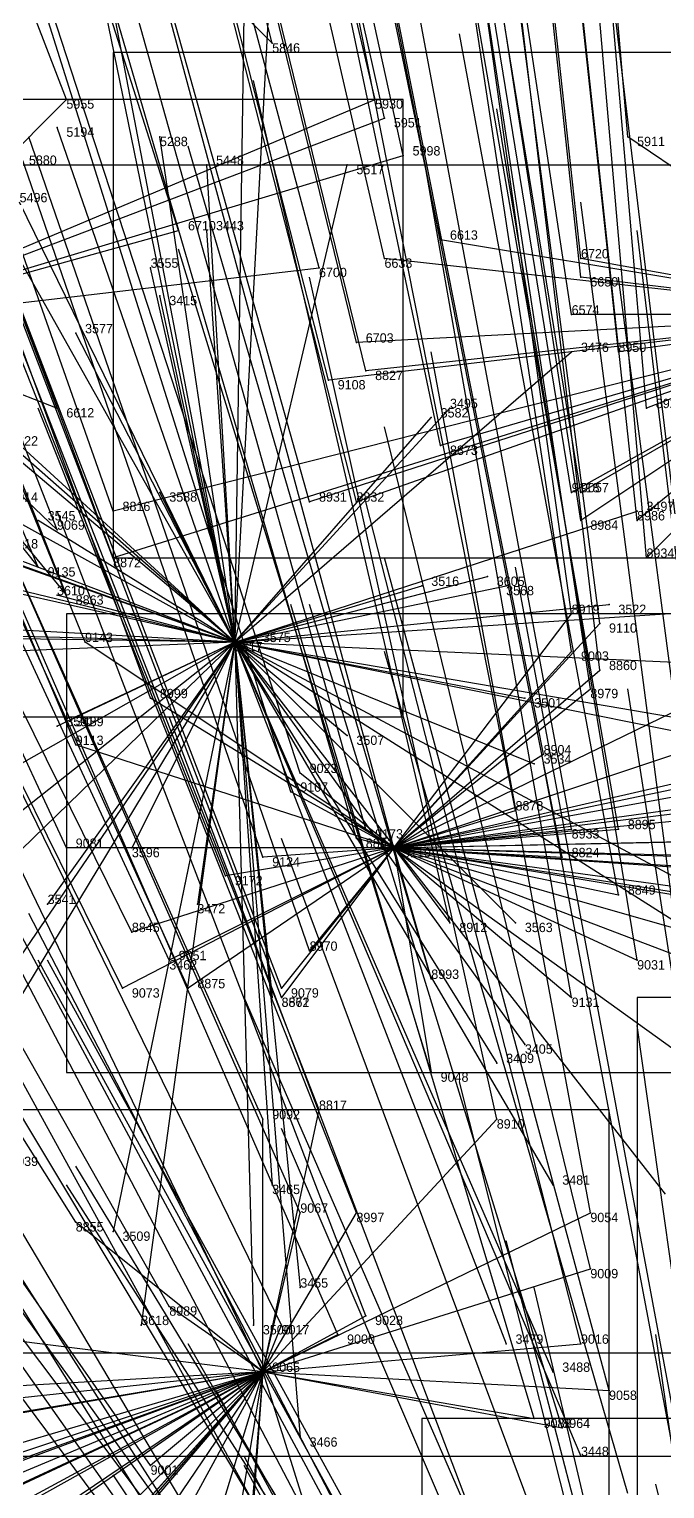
# Model space of a CAD drawing. Extents: x -0.5 to 0.59, y -0.5 to 0.59.
# Drawn here: x -0.094 to -0.026, y 0.1205 to 0.2765 of the extents above; entities that cross this region are included whole.
import ezdxf

# ---------------------------------------------------------------- set-up
doc = ezdxf.new("R2010")
doc.units = 0
for name, color, linetype in [('Clients', 3, 'CONTINUOUS'), ('Facilities', 3, 'CONTINUOUS'), ('Facilities_lines', 3, 'CONTINUOUS'), ('Min_max_boxes', 1, 'CONTINUOUS'), ('Normals', 1, 'CONTINUOUS'), ('Source_points', 5, 'CONTINUOUS'), ('Text', 3, 'CONTINUOUS')]:
    doc.layers.add(name, color=color, linetype=linetype)

msp = doc.modelspace()

# ---------------------------------------------------------------- linework, layer by layer
at = {"layer": 'Clients', "color": 5}
for p in [(-0.068, 0.275, -0.707), (-0.09, 0.269, -0.709), (-0.057, 0.269, -0.686), (-0.056, 0.267, -0.681), (-0.091, 0.266, -1.25), (-0.08, 0.265, -1.25), (-0.03, 0.265, -0.666), (-0.054, 0.263, -0.672), (-0.075, 0.262, -1.25), (-0.06, 0.262, -1.25), (-0.078, 0.255, -0.667), (-0.075, 0.255, -1.25), (-0.05, 0.254, -0.648), (-0.056, 0.252, -0.645), (-0.035, 0.252, -0.637), (-0.081, 0.251, -1.25), (-0.063, 0.251, -0.647), (-0.035, 0.25, -0.63), (-0.08, 0.248, -1.25), (-0.036, 0.246, -0.622), (-0.089, 0.244, -1.25), (-0.059, 0.243, -0.626), (-0.036, 0.242, -1.25), (-0.031, 0.242, -0.611), (-0.062, 0.239, -0.617), (-0.058, 0.24, -0.617), (-0.091, 0.236, -0.631), (-0.049, 0.236, -1.25), (-0.028, 0.236, -0.595), (-0.051, 0.235, -1.25), (-0.05, 0.232, -0.592), (-0.08, 0.227, -1.25), (-0.036, 0.227, -0.576), (-0.035, 0.227, -0.575), (-0.085, 0.225, -0.602), (-0.064, 0.226, -0.587), (-0.059, 0.226, -0.584), (-0.029, 0.225, -1.25), (-0.093, 0.224, -1.25), (-0.035, 0.224, -0.566), (-0.029, 0.224, -0.565), (-0.091, 0.223, -0.603), (-0.085, 0.22, -0.589), (-0.028, 0.22, -0.555), (-0.093, 0.219, -0.594), (-0.052, 0.217, -1.25), (-0.045, 0.218, -1.25), (-0.043, 0.217, -1.25), (-0.091, 0.216, -1.25), (-0.09, 0.216, -0.585), (-0.036, 0.214, -0.543), (-0.032, 0.215, -1.25), (-0.033, 0.213, -0.538), (-0.088, 0.211, -0.573), (-0.07, 0.211, -1.25), (-0.036, 0.21, -0.532), (-0.033, 0.208, -0.527), (-0.034, 0.206, -0.522), (-0.081, 0.205, -0.551), (-0.041, 0.205, -1.25), (-0.089, 0.203, -1.25), (-0.091, 0.202, -1.25), (-0.089, 0.2, -0.548), (-0.06, 0.201, -1.25), (-0.039, 0.199, -0.508), (-0.065, 0.197, -0.518), (-0.04, 0.198, -1.25), (-0.066, 0.195, -0.515), (-0.042, 0.193, -0.494), (-0.058, 0.191, -0.498), (-0.036, 0.191, -0.485), (-0.031, 0.191, -0.484), (-0.09, 0.189, -0.524), (-0.083, 0.189, -1.25), (-0.059, 0.19, -0.496), (-0.069, 0.188, -0.499), (-0.037, 0.188, -0.479), (-0.073, 0.186, -0.499), (-0.092, 0.183, -1.25), (-0.076, 0.183, -1.25), (-0.031, 0.184, -0.468), (-0.049, 0.181, -0.468), (-0.042, 0.181, -1.25), (-0.083, 0.18, -0.496), (-0.064, 0.178, -0.473), (-0.079, 0.177, -1.25), (-0.079, 0.177, -0.485), (-0.029, 0.177, -0.449), (-0.051, 0.175, -0.457), (-0.084, 0.174, -0.482), (-0.077, 0.174, -0.476), (-0.067, 0.174, -0.465), (-0.068, 0.173, -1.25), (-0.067, 0.173, -0.464), (-0.036, 0.173, -0.441), (-0.041, 0.168, -1.25), (-0.044, 0.166, -1.25), (-0.051, 0.165, -0.431), (-0.063, 0.161, -0.433), (-0.069, 0.16, -0.436), (-0.044, 0.16, -0.414), (-0.068, 0.153, -1.25), (-0.038, 0.153, -1.25), (-0.065, 0.15, -0.409), (-0.059, 0.15, -0.403), (-0.034, 0.15, -0.385), (-0.089, 0.149, -0.434), (-0.085, 0.148, -1.25), (-0.034, 0.144, -0.369), (-0.065, 0.142, -1.25), (-0.079, 0.14, -0.401), (-0.058, 0.139, -0.375), (-0.082, 0.138, -1.25), (-0.07, 0.138, -1.25), (-0.067, 0.138, -0.383), (-0.061, 0.137, -0.374), (-0.043, 0.136, -1.25), (-0.035, 0.136, -0.351), (-0.038, 0.133, -1.25), (-0.032, 0.131, -0.337), (-0.04, 0.128, -0.334), (-0.037, 0.127, -0.331), (-0.065, 0.126, -1.25), (-0.035, 0.124, -1.25), (-0.081, 0.123, -0.368)]:
    msp.add_point(p, dxfattribs=at)
at = {"layer": 'Facilities', "color": 3}
for p in [(-0.072, 0.211, -1.25), (-0.055, 0.189, -0.491), (-0.069, 0.133, -0.374)]:
    msp.add_point(p, dxfattribs=at)
at = {"layer": 'Facilities_lines', "color": 3}
for p, q in [((-0.072, 0.211, -1.25), (-0.089, 0.294, -1.25)), ((-0.082, 0.289, -0.751), (-0.068, 0.275, -0.707)), ((-0.072, 0.211, -1.25), (-0.086, 0.284, -1.25)), ((-0.072, 0.211, -1.25), (-0.068, 0.285, -1.25)), ((-0.072, 0.211, -1.25), (-0.071, 0.278, -1.25)), ((-0.114, 0.245, -0.675), (-0.057, 0.269, -0.686)), ((-0.114, 0.245, -0.675), (-0.09, 0.269, -0.709)), ((-0.114, 0.245, -0.675), (-0.056, 0.267, -0.681)), ((-0.072, 0.211, -1.25), (-0.091, 0.266, -1.25)), ((-0.072, 0.211, -1.25), (-0.08, 0.265, -1.25)), ((-0.002, 0.246, -0.614), (-0.03, 0.265, -0.666)), ((-0.114, 0.245, -0.675), (-0.054, 0.263, -0.672)), ((-0.072, 0.211, -1.25), (-0.075, 0.262, -1.25)), ((-0.072, 0.211, -1.25), (-0.06, 0.262, -1.25)), ((-0.072, 0.211, -1.25), (-0.099, 0.259, -1.25)), ((-0.072, 0.211, -1.25), (-0.095, 0.258, -1.25)), ((-0.072, 0.211, -1.25), (-0.122, 0.255, -1.25)), ((-0.114, 0.245, -0.675), (-0.078, 0.255, -0.667)), ((-0.072, 0.211, -1.25), (-0.075, 0.255, -1.25)), ((-0.072, 0.211, -1.25), (-0.123, 0.254, -1.25)), ((-0.002, 0.246, -0.614), (-0.05, 0.254, -0.648)), ((-0.002, 0.246, -0.614), (-0.056, 0.252, -0.645)), ((-0.002, 0.246, -0.614), (-0.035, 0.252, -0.637)), ((-0.114, 0.245, -0.675), (-0.063, 0.251, -0.647)), ((-0.072, 0.211, -1.25), (-0.081, 0.251, -1.25)), ((-0.002, 0.246, -0.614), (-0.035, 0.25, -0.63)), ((-0.072, 0.211, -1.25), (-0.08, 0.248, -1.25)), ((-0.114, 0.245, -0.675), (-0.091, 0.236, -0.631)), ((-0.114, 0.245, -0.675), (-0.09, 0.216, -0.585)), ((-0.114, 0.245, -0.675), (-0.091, 0.223, -0.603)), ((-0.114, 0.245, -0.675), (-0.093, 0.219, -0.594)), ((-0.002, 0.246, -0.614), (-0.085, 0.225, -0.602)), ((-0.002, 0.246, -0.614), (-0.085, 0.22, -0.589)), ((-0.002, 0.246, -0.614), (-0.064, 0.226, -0.587)), ((-0.002, 0.246, -0.614), (-0.062, 0.239, -0.617)), ((-0.002, 0.246, -0.614), (-0.059, 0.243, -0.626)), ((-0.002, 0.246, -0.614), (-0.059, 0.226, -0.584)), ((-0.002, 0.246, -0.614), (-0.058, 0.24, -0.617)), ((-0.002, 0.246, -0.614), (-0.05, 0.232, -0.592)), ((-0.002, 0.246, -0.614), (-0.036, 0.246, -0.622)), ((-0.002, 0.246, -0.614), (-0.036, 0.227, -0.576)), ((-0.002, 0.246, -0.614), (-0.035, 0.224, -0.566)), ((-0.002, 0.246, -0.614), (-0.035, 0.227, -0.575)), ((-0.002, 0.246, -0.614), (-0.031, 0.242, -0.611)), ((-0.002, 0.246, -0.614), (-0.029, 0.224, -0.565)), ((-0.002, 0.246, -0.614), (-0.028, 0.236, -0.595)), ((-0.002, 0.246, -0.614), (-0.028, 0.22, -0.555)), ((-0.072, 0.211, -1.25), (-0.089, 0.244, -1.25)), ((-0.072, 0.211, -1.25), (-0.036, 0.242, -1.25)), ((-0.072, 0.211, -1.25), (-0.049, 0.236, -1.25)), ((-0.072, 0.211, -1.25), (-0.051, 0.235, -1.25)), ((-0.072, 0.211, -1.25), (-0.136, 0.234, -1.25)), ((-0.072, 0.211, -1.25), (-0.13, 0.233, -1.25)), ((-0.072, 0.211, -1.25), (-0.096, 0.233, -1.25)), ((-0.072, 0.211, -1.25), (-0.11, 0.232, -1.25)), ((-0.072, 0.211, -1.25), (-0.08, 0.227, -1.25)), ((-0.072, 0.211, -1.25), (-0.029, 0.225, -1.25)), ((-0.072, 0.211, -1.25), (-0.13, 0.224, -1.25)), ((-0.072, 0.211, -1.25), (-0.126, 0.224, -1.25)), ((-0.072, 0.211, -1.25), (-0.093, 0.224, -1.25)), ((-0.072, 0.211, -1.25), (-0.103, 0.222, -1.25)), ((-0.072, 0.211, -1.25), (-0.045, 0.218, -1.25)), ((-0.072, 0.211, -1.25), (-0.052, 0.217, -1.25)), ((-0.072, 0.211, -1.25), (-0.043, 0.217, -1.25)), ((-0.072, 0.211, -1.25), (-0.091, 0.216, -1.25)), ((-0.072, 0.211, -1.25), (-0.143, 0.215, -1.25)), ((-0.072, 0.211, -1.25), (-0.032, 0.215, -1.25)), ((-0.072, 0.211, -1.25), (-0.026, 0.214, -1.25)), ((-0.055, 0.189, -0.491), (-0.036, 0.214, -0.543)), ((-0.055, 0.189, -0.491), (-0.033, 0.213, -0.538)), ((-0.072, 0.211, -1.25), (-0.144, 0.208, -1.25)), ((-0.072, 0.211, -1.25), (-0.136, 0.212, -1.25)), ((-0.072, 0.211, -1.25), (-0.125, 0.169, -1.25)), ((-0.072, 0.211, -1.25), (-0.123, 0.182, -1.25)), ((-0.072, 0.211, -1.25), (-0.115, 0.148, -1.25)), ((-0.072, 0.211, -1.25), (-0.11, 0.212, -1.25)), ((-0.072, 0.211, -1.25), (-0.108, 0.176, -1.25)), ((-0.072, 0.211, -1.25), (-0.098, 0.168, -1.25)), ((-0.072, 0.211, -1.25), (-0.092, 0.183, -1.25)), ((-0.072, 0.211, -1.25), (-0.091, 0.202, -1.25)), ((-0.072, 0.211, -1.25), (-0.089, 0.203, -1.25)), ((-0.055, 0.189, -0.491), (-0.088, 0.211, -0.573)), ((-0.072, 0.211, -1.25), (-0.085, 0.148, -1.25)), ((-0.072, 0.211, -1.25), (-0.083, 0.189, -1.25)), ((-0.072, 0.211, -1.25), (-0.082, 0.138, -1.25)), ((-0.072, 0.211, -1.25), (-0.079, 0.177, -1.25)), ((-0.072, 0.211, -1.25), (-0.076, 0.183, -1.25)), ((-0.072, 0.211, -1.25), (-0.041, 0.168, -1.25)), ((-0.072, 0.211, -1.25), (-0.044, 0.166, -1.25)), ((-0.072, 0.211, -1.25), (-0.006, 0.208, -1.25)), ((-0.072, 0.211, -1.25), (-0.035, 0.124, -1.25)), ((-0.072, 0.211, -1.25), (-0.065, 0.142, -1.25)), ((-0.072, 0.211, -1.25), (-0.068, 0.153, -1.25)), ((-0.072, 0.211, -1.25), (-0.065, 0.126, -1.25)), ((-0.072, 0.211, -1.25), (-0.043, 0.136, -1.25)), ((-0.072, 0.211, -1.25), (-0.038, 0.153, -1.25)), ((-0.072, 0.211, -1.25), (-0.038, 0.133, -1.25)), ((-0.072, 0.211, -1.25), (-0.002, 0.199, -1.25)), ((-0.072, 0.211, -1.25), (-0.07, 0.138, -1.25)), ((-0.072, 0.211, -1.25), (-0.041, 0.205, -1.25)), ((-0.072, 0.211, -1.25), (-0.06, 0.201, -1.25)), ((-0.072, 0.211, -1.25), (-0.026, 0.152, -1.25)), ((-0.072, 0.211, -1.25), (-0.04, 0.198, -1.25)), ((-0.072, 0.211, -1.25), (-0.014, 0.18, -1.25)), ((-0.072, 0.211, -1.25), (-0.02, 0.178, -1.25)), ((-0.072, 0.211, -1.25), (-0.042, 0.181, -1.25)), ((-0.072, 0.211, -1.25), (-0.07, 0.211, -1.25)), ((-0.072, 0.211, -1.25), (-0.068, 0.173, -1.25)), ((-0.072, 0.211, -1.25), (0.007, 0.195, -1.25)), ((-0.055, 0.189, -0.491), (-0.036, 0.21, -0.532)), ((-0.055, 0.189, -0.491), (-0.033, 0.208, -0.527)), ((-0.055, 0.189, -0.491), (-0.018, 0.207, -0.52)), ((-0.055, 0.189, -0.491), (-0.034, 0.206, -0.522)), ((-0.055, 0.189, -0.491), (-0.081, 0.205, -0.551)), ((-0.055, 0.189, -0.491), (-0.013, 0.203, -0.507)), ((-0.055, 0.189, -0.491), (-0.089, 0.2, -0.548)), ((-0.055, 0.189, -0.491), (0.002, 0.201, -0.503)), ((-0.055, 0.189, -0.491), (-0.022, 0.2, -0.502)), ((-0.055, 0.189, -0.491), (0.005, 0.2, -0.501)), ((-0.055, 0.189, -0.491), (-0.039, 0.199, -0.508)), ((-0.055, 0.189, -0.491), (-0.065, 0.197, -0.518)), ((-0.055, 0.189, -0.491), (-0.016, 0.198, -0.497)), ((-0.055, 0.189, -0.491), (0.003, 0.197, -0.492)), ((-0.055, 0.189, -0.491), (-0.066, 0.195, -0.515)), ((-0.055, 0.189, -0.491), (-0.006, 0.195, -0.488)), ((-0.055, 0.189, -0.491), (-0.003, 0.194, -0.484)), ((-0.055, 0.189, -0.491), (-0.042, 0.193, -0.494)), ((-0.055, 0.189, -0.491), (-0.058, 0.191, -0.498)), ((-0.055, 0.189, -0.491), (-0.031, 0.191, -0.484)), ((-0.055, 0.189, -0.491), (-0.036, 0.191, -0.485)), ((-0.055, 0.189, -0.491), (-0.09, 0.189, -0.524)), ((-0.055, 0.189, -0.491), (-0.084, 0.174, -0.482)), ((-0.055, 0.189, -0.491), (-0.083, 0.18, -0.496)), ((-0.055, 0.189, -0.491), (-0.079, 0.177, -0.485)), ((-0.055, 0.189, -0.491), (-0.077, 0.174, -0.476)), ((-0.055, 0.189, -0.491), (-0.073, 0.186, -0.499)), ((-0.055, 0.189, -0.491), (-0.069, 0.188, -0.499)), ((-0.055, 0.189, -0.491), (-0.067, 0.173, -0.464)), ((-0.055, 0.189, -0.491), (-0.067, 0.174, -0.465)), ((-0.055, 0.189, -0.491), (-0.064, 0.178, -0.473)), ((-0.055, 0.189, -0.491), (-0.059, 0.19, -0.496)), ((-0.055, 0.189, -0.491), (-0.007, 0.19, -0.476)), ((-0.055, 0.189, -0.491), (-0.01, 0.19, -0.475)), ((-0.055, 0.189, -0.491), (-0.037, 0.188, -0.479)), ((-0.055, 0.189, -0.491), (-0.031, 0.184, -0.468)), ((-0.055, 0.189, -0.491), (-0.004, 0.181, -0.453)), ((-0.055, 0.189, -0.491), (-0.013, 0.182, -0.455)), ((-0.055, 0.189, -0.491), (-0.049, 0.181, -0.468)), ((-0.055, 0.189, -0.491), (-0.015, 0.188, -0.471)), ((-0.055, 0.189, -0.491), (-0.023, 0.166, -0.42)), ((-0.055, 0.189, -0.491), (-0.051, 0.175, -0.457)), ((-0.055, 0.189, -0.491), (-0.013, 0.173, -0.434)), ((-0.055, 0.189, -0.491), (-0.029, 0.177, -0.449)), ((-0.055, 0.189, -0.491), (0.003, 0.181, -0.454)), ((-0.055, 0.189, -0.491), (-0.051, 0.165, -0.431)), ((-0.055, 0.189, -0.491), (-0.006, 0.175, -0.437)), ((-0.055, 0.189, -0.491), (-0.036, 0.173, -0.441)), ((-0.055, 0.189, -0.491), (-0.011, 0.186, -0.467)), ((-0.055, 0.189, -0.491), (0.023, 0.184, -0.464)), ((-0.055, 0.189, -0.491), (0.013, 0.187, -0.468)), ((-0.069, 0.133, -0.374), (-0.063, 0.161, -0.433)), ((-0.069, 0.133, -0.374), (-0.044, 0.16, -0.414)), ((-0.069, 0.133, -0.374), (-0.069, 0.16, -0.436)), ((-0.069, 0.133, -0.374), (-0.059, 0.15, -0.403)), ((-0.069, 0.133, -0.374), (-0.034, 0.15, -0.385)), ((-0.069, 0.133, -0.374), (-0.065, 0.15, -0.409)), ((-0.069, 0.133, -0.374), (-0.089, 0.149, -0.434)), ((-0.069, 0.133, -0.374), (-0.034, 0.144, -0.369)), ((-0.069, 0.133, -0.374), (-0.079, 0.14, -0.401)), ((-0.069, 0.133, -0.374), (-0.058, 0.139, -0.375)), ((-0.069, 0.133, -0.374), (-0.109, 0.138, -0.441)), ((-0.069, 0.133, -0.374), (-0.067, 0.138, -0.383)), ((-0.069, 0.133, -0.374), (-0.061, 0.137, -0.374)), ((-0.069, 0.133, -0.374), (-0.035, 0.136, -0.351)), ((-0.069, 0.133, -0.374), (-0.131, 0.104, -0.417)), ((-0.069, 0.133, -0.374), (-0.13, 0.099, -0.408)), ((-0.069, 0.133, -0.374), (-0.127, 0.112, -0.423)), ((-0.069, 0.133, -0.374), (-0.124, 0.11, -0.413)), ((-0.069, 0.133, -0.374), (-0.123, 0.108, -0.41)), ((-0.069, 0.133, -0.374), (-0.12, 0.118, -0.421)), ((-0.069, 0.133, -0.374), (-0.119, 0.106, -0.399)), ((-0.069, 0.133, -0.374), (-0.117, 0.125, -0.429)), ((-0.069, 0.133, -0.374), (-0.115, 0.116, -0.408)), ((-0.069, 0.133, -0.374), (-0.113, 0.084, -0.353)), ((-0.069, 0.133, -0.374), (-0.112, 0.104, -0.382)), ((-0.069, 0.133, -0.374), (-0.11, 0.126, -0.418)), ((-0.069, 0.133, -0.374), (-0.106, 0.129, -0.417)), ((-0.069, 0.133, -0.374), (-0.105, 0.121, -0.401)), ((-0.069, 0.133, -0.374), (-0.105, 0.093, -0.35)), ((-0.069, 0.133, -0.374), (-0.104, 0.131, -0.419)), ((-0.069, 0.133, -0.374), (-0.104, 0.092, -0.347)), ((-0.069, 0.133, -0.374), (-0.099, 0.103, -0.357)), ((-0.069, 0.133, -0.374), (-0.092, 0.117, -0.371)), ((-0.069, 0.133, -0.374), (-0.088, 0.105, -0.342)), ((-0.069, 0.133, -0.374), (-0.087, 0.1, -0.331)), ((-0.069, 0.133, -0.374), (-0.083, 0.117, -0.358)), ((-0.069, 0.133, -0.374), (-0.081, 0.123, -0.368)), ((-0.069, 0.133, -0.374), (-0.076, 0.11, -0.334)), ((-0.069, 0.133, -0.374), (-0.073, 0.109, -0.328)), ((-0.069, 0.133, -0.374), (-0.071, 0.108, -0.324)), ((-0.069, 0.133, -0.374), (-0.07, 0.119, -0.345)), ((-0.069, 0.133, -0.374), (-0.064, 0.117, -0.335)), ((-0.069, 0.133, -0.374), (-0.037, 0.127, -0.331)), ((-0.069, 0.133, -0.374), (-0.032, 0.131, -0.337)), ((-0.069, 0.133, -0.374), (-0.04, 0.128, -0.334))]:
    msp.add_line(p, q, dxfattribs=at)
at = {"layer": 'Min_max_boxes', "color": 1}
for p, q in [((0.06, 0.274, -0.686), (-0.085, 0.274, -0.686)), ((-0.085, 0.274, -0.686), (-0.085, 0.22, -0.686)), ((0.06, 0.274, -0.555), (-0.085, 0.274, -0.555)), ((-0.085, 0.274, -0.555), (-0.085, 0.22, -0.555)), ((-0.085, 0.274, -0.686), (-0.085, 0.274, -0.555)), ((-0.054, 0.269, -0.743), (-0.176, 0.269, -0.743)), ((-0.054, 0.269, -0.582), (-0.176, 0.269, -0.582)), ((-0.054, 0.203, -0.743), (-0.054, 0.269, -0.743)), ((-0.054, 0.203, -0.582), (-0.054, 0.269, -0.582)), ((-0.054, 0.269, -0.743), (-0.054, 0.269, -0.582)), ((-0.152, 0.262, -0.82), (-0.018, 0.262, -0.82)), ((-0.152, 0.262, -0.707), (-0.018, 0.262, -0.707)), ((-0.085, 0.22, -0.686), (0.06, 0.22, -0.686)), ((-0.085, 0.22, -0.555), (0.06, 0.22, -0.555)), ((-0.085, 0.22, -0.686), (-0.085, 0.22, -0.555)), ((0.023, 0.214, -0.573), (-0.09, 0.214, -0.573)), ((-0.09, 0.214, -0.573), (-0.09, 0.165, -0.573)), ((0.023, 0.214, -0.42), (-0.09, 0.214, -0.42)), ((-0.09, 0.214, -0.42), (-0.09, 0.165, -0.42)), ((-0.09, 0.214, -0.573), (-0.09, 0.214, -0.42)), ((-0.176, 0.203, -0.743), (-0.054, 0.203, -0.743)), ((-0.176, 0.203, -0.582), (-0.054, 0.203, -0.582)), ((-0.054, 0.203, -0.743), (-0.054, 0.203, -0.582)), ((0.159, 0.173, -1.25), (-0.029, 0.173, -1.25)), ((-0.029, 0.173, -1.25), (-0.029, -0.028, -1.25)), ((0.159, 0.173, -1.25), (-0.029, 0.173, -1.25)), ((-0.029, 0.173, -1.25), (-0.029, -0.028, -1.25)), ((-0.029, 0.173, -1.25), (-0.029, 0.173, -1.25)), ((-0.09, 0.165, -0.573), (0.023, 0.165, -0.573)), ((-0.09, 0.165, -0.42), (0.023, 0.165, -0.42)), ((-0.09, 0.165, -0.573), (-0.09, 0.165, -0.42)), ((-0.032, 0.161, -0.441), (-0.131, 0.161, -0.441)), ((-0.032, 0.161, -0.324), (-0.131, 0.161, -0.324)), ((-0.032, 0.084, -0.441), (-0.032, 0.161, -0.441)), ((-0.032, 0.084, -0.324), (-0.032, 0.161, -0.324)), ((-0.032, 0.161, -0.441), (-0.032, 0.161, -0.324)), ((-0.006, 0.135, -1.25), (-0.205, 0.135, -1.25)), ((-0.006, 0.135, -1.25), (-0.205, 0.135, -1.25)), ((0.087, 0.128, -0.342), (-0.052, 0.128, -0.342)), ((-0.052, 0.128, -0.342), (-0.052, 0.088, -0.342)), ((0.087, 0.128, -0.222), (-0.052, 0.128, -0.222)), ((-0.052, 0.128, -0.222), (-0.052, 0.088, -0.222)), ((-0.052, 0.128, -0.342), (-0.052, 0.128, -0.222)), ((-0.144, 0.124, -1.25), (0.007, 0.124, -1.25)), ((-0.144, 0.124, -1.25), (0.007, 0.124, -1.25))]:
    msp.add_line(p, q, dxfattribs=at)
at = {"layer": 'Normals', "color": 1}
for p, q in [((-0.068, 0.275, -0.707), (-0.091, 0.364, -0.669)), ((-0.057, 0.269, -0.686), (-0.078, 0.359, -0.649)), ((-0.03, 0.265, -0.666), (-0.038, 0.358, -0.63)), ((-0.056, 0.267, -0.681), (-0.076, 0.357, -0.644)), ((-0.09, 0.269, -0.709), (-0.123, 0.355, -0.671)), ((-0.054, 0.263, -0.672), (-0.074, 0.354, -0.635)), ((-0.05, 0.254, -0.648), (-0.069, 0.345, -0.611)), ((-0.035, 0.252, -0.637), (-0.045, 0.344, -0.599)), ((-0.078, 0.255, -0.667), (-0.106, 0.343, -0.629)), ((-0.056, 0.252, -0.645), (-0.077, 0.343, -0.609)), ((-0.035, 0.25, -0.63), (-0.045, 0.342, -0.593)), ((-0.063, 0.251, -0.647), (-0.087, 0.341, -0.61)), ((-0.036, 0.246, -0.622), (-0.05, 0.338, -0.585)), ((-0.031, 0.242, -0.611), (-0.041, 0.335, -0.574)), ((-0.059, 0.243, -0.626), (-0.081, 0.333, -0.588)), ((-0.058, 0.24, -0.617), (-0.08, 0.33, -0.581)), ((-0.062, 0.239, -0.617), (-0.085, 0.329, -0.58)), ((-0.028, 0.236, -0.595), (-0.036, 0.329, -0.558)), ((-0.091, 0.236, -0.631), (-0.124, 0.323, -0.595)), ((-0.05, 0.232, -0.592), (-0.069, 0.322, -0.554)), ((-0.036, 0.227, -0.576), (-0.051, 0.319, -0.539)), ((-0.035, 0.227, -0.575), (-0.05, 0.319, -0.539)), ((-0.029, 0.224, -0.565), (-0.039, 0.317, -0.528)), ((-0.059, 0.226, -0.584), (-0.082, 0.316, -0.547)), ((-0.064, 0.226, -0.587), (-0.089, 0.315, -0.55)), ((-0.035, 0.224, -0.566), (-0.049, 0.315, -0.528)), ((-0.085, 0.225, -0.602), (-0.116, 0.313, -0.564)), ((-0.028, 0.22, -0.555), (-0.036, 0.312, -0.517)), ((-0.091, 0.223, -0.603), (-0.125, 0.31, -0.566)), ((-0.085, 0.22, -0.589), (-0.117, 0.306, -0.55)), ((-0.036, 0.214, -0.543), (-0.049, 0.306, -0.506)), ((-0.033, 0.213, -0.538), (-0.045, 0.305, -0.501)), ((-0.093, 0.219, -0.594), (-0.129, 0.304, -0.556)), ((-0.09, 0.216, -0.585), (-0.124, 0.302, -0.547)), ((-0.036, 0.21, -0.532), (-0.05, 0.302, -0.495)), ((-0.033, 0.208, -0.527), (-0.044, 0.3, -0.489)), ((-0.034, 0.206, -0.522), (-0.048, 0.298, -0.485)), ((-0.088, 0.211, -0.573), (-0.123, 0.297, -0.534)), ((-0.081, 0.205, -0.551), (-0.113, 0.292, -0.514)), ((-0.022, 0.2, -0.502), (-0.033, 0.292, -0.465)), ((-0.039, 0.199, -0.508), (-0.057, 0.29, -0.47)), ((-0.065, 0.197, -0.518), (-0.094, 0.286, -0.484)), ((-0.089, 0.2, -0.548), (-0.125, 0.285, -0.509)), ((-0.066, 0.195, -0.515), (-0.094, 0.284, -0.48)), ((-0.042, 0.193, -0.494), (-0.06, 0.284, -0.457)), ((-0.031, 0.191, -0.484), (-0.047, 0.283, -0.447)), ((-0.036, 0.191, -0.485), (-0.053, 0.282, -0.448)), ((-0.058, 0.191, -0.498), (-0.083, 0.28, -0.461)), ((-0.059, 0.19, -0.496), (-0.085, 0.279, -0.459)), ((-0.055, 0.189, -0.491), (-0.079, 0.278, -0.455)), ((-0.037, 0.188, -0.479), (-0.055, 0.279, -0.442)), ((-0.069, 0.188, -0.499), (-0.099, 0.275, -0.462)), ((-0.031, 0.184, -0.468), (-0.048, 0.276, -0.43)), ((-0.09, 0.189, -0.524), (-0.129, 0.273, -0.486)), ((-0.073, 0.186, -0.499), (-0.107, 0.272, -0.462)), ((-0.049, 0.181, -0.468), (-0.07, 0.271, -0.43)), ((-0.029, 0.177, -0.449), (-0.044, 0.268, -0.41)), ((-0.091, 0.266, -1.25), (-0.091, 0.266, -1.15)), ((-0.064, 0.178, -0.473), (-0.094, 0.265, -0.434)), ((-0.08, 0.265, -1.25), (-0.08, 0.265, -1.15)), ((-0.051, 0.175, -0.457), (-0.077, 0.264, -0.419)), ((-0.036, 0.173, -0.441), (-0.052, 0.264, -0.403)), ((-0.083, 0.18, -0.496), (-0.124, 0.263, -0.456)), ((-0.079, 0.177, -0.485), (-0.118, 0.261, -0.446)), ((-0.075, 0.262, -1.25), (-0.075, 0.262, -1.15)), ((-0.06, 0.262, -1.25), (-0.06, 0.262, -1.15)), ((-0.067, 0.174, -0.465), (-0.1, 0.26, -0.427)), ((-0.067, 0.173, -0.464), (-0.1, 0.259, -0.426)), ((-0.077, 0.174, -0.476), (-0.115, 0.258, -0.438)), ((-0.023, 0.166, -0.42), (-0.035, 0.258, -0.382)), ((-0.084, 0.174, -0.482), (-0.125, 0.257, -0.444)), ((-0.075, 0.255, -1.25), (-0.075, 0.255, -1.15)), ((-0.018, 0.163, -0.411), (-0.029, 0.255, -0.372)), ((-0.051, 0.165, -0.431), (-0.078, 0.253, -0.393)), ((-0.081, 0.251, -1.25), (-0.081, 0.251, -1.15)), ((-0.044, 0.16, -0.414), (-0.064, 0.25, -0.376)), ((-0.019, 0.159, -0.399), (-0.031, 0.25, -0.361)), ((-0.063, 0.161, -0.433), (-0.097, 0.248, -0.396)), ((-0.08, 0.248, -1.25), (-0.08, 0.248, -1.15)), ((-0.069, 0.16, -0.436), (-0.107, 0.245, -0.398)), ((-0.089, 0.244, -1.25), (-0.089, 0.244, -1.15)), ((-0.034, 0.15, -0.385), (-0.051, 0.242, -0.348)), ((-0.036, 0.242, -1.25), (-0.036, 0.242, -1.15)), ((-0.059, 0.15, -0.403), (-0.093, 0.236, -0.364)), ((-0.049, 0.236, -1.25), (-0.049, 0.236, -1.15)), ((-0.051, 0.235, -1.25), (-0.051, 0.235, -1.15)), ((-0.065, 0.15, -0.409), (-0.102, 0.234, -0.37)), ((-0.034, 0.144, -0.369), (-0.056, 0.234, -0.332)), ((-0.089, 0.149, -0.434), (-0.138, 0.227, -0.396)), ((-0.08, 0.227, -1.25), (-0.08, 0.227, -1.15)), ((-0.058, 0.139, -0.375), (-0.091, 0.225, -0.338)), ((-0.035, 0.136, -0.351), (-0.058, 0.226, -0.315)), ((-0.029, 0.225, -1.25), (-0.029, 0.225, -1.15)), ((-0.093, 0.224, -1.25), (-0.093, 0.224, -1.15)), ((-0.067, 0.138, -0.383), (-0.108, 0.222, -0.347)), ((-0.061, 0.137, -0.374), (-0.098, 0.222, -0.337)), ((-0.079, 0.14, -0.401), (-0.125, 0.221, -0.365)), ((-0.032, 0.131, -0.337), (-0.056, 0.22, -0.299)), ((-0.025, 0.128, -0.325), (-0.042, 0.219, -0.288)), ((-0.052, 0.217, -1.25), (-0.052, 0.217, -1.15)), ((-0.045, 0.218, -1.25), (-0.045, 0.218, -1.15)), ((-0.043, 0.217, -1.25), (-0.043, 0.217, -1.15)), ((-0.069, 0.133, -0.374), (-0.109, 0.216, -0.337)), ((-0.091, 0.216, -1.25), (-0.091, 0.216, -1.15)), ((-0.04, 0.128, -0.334), (-0.066, 0.215, -0.294)), ((-0.037, 0.127, -0.331), (-0.064, 0.215, -0.293)), ((-0.032, 0.215, -1.25), (-0.032, 0.215, -1.15)), ((-0.072, 0.211, -1.25), (-0.072, 0.211, -1.15)), ((-0.07, 0.211, -1.25), (-0.07, 0.211, -1.15)), ((-0.03, 0.12, -0.309), (-0.056, 0.21, -0.273)), ((-0.016, 0.116, -0.292), (-0.03, 0.206, -0.251)), ((-0.041, 0.205, -1.25), (-0.041, 0.205, -1.15)), ((-0.089, 0.203, -1.25), (-0.089, 0.203, -1.15)), ((-0.046, 0.116, -0.313), (-0.079, 0.203, -0.275)), ((-0.091, 0.202, -1.25), (-0.091, 0.202, -1.15)), ((-0.06, 0.201, -1.25), (-0.06, 0.201, -1.15)), ((-0.081, 0.123, -0.368), (-0.134, 0.199, -0.331)), ((-0.07, 0.119, -0.345), (-0.114, 0.199, -0.304)), ((-0.064, 0.117, -0.335), (-0.107, 0.199, -0.295)), ((-0.04, 0.198, -1.25), (-0.04, 0.198, -1.15)), ((-0.022, 0.108, -0.275), (-0.039, 0.198, -0.234)), ((-0.083, 0.117, -0.358), (-0.136, 0.192, -0.32)), ((-0.083, 0.189, -1.25), (-0.083, 0.189, -1.15)), ((-0.035, 0.104, -0.274), (-0.067, 0.19, -0.234)), ((-0.076, 0.11, -0.334), (-0.125, 0.188, -0.295)), ((-0.073, 0.109, -0.328), (-0.123, 0.187, -0.289)), ((-0.071, 0.108, -0.324), (-0.118, 0.187, -0.284)), ((-0.092, 0.183, -1.25), (-0.092, 0.183, -1.15)), ((-0.076, 0.183, -1.25), (-0.076, 0.183, -1.15)), ((-0.052, 0.101, -0.283), (-0.094, 0.182, -0.243)), ((-0.042, 0.181, -1.25), (-0.042, 0.181, -1.15)), ((-0.051, 0.098, -0.277), (-0.095, 0.18, -0.239)), ((-0.048, 0.095, -0.267), (-0.093, 0.177, -0.23)), ((-0.047, 0.095, -0.266), (-0.092, 0.177, -0.23)), ((-0.079, 0.177, -1.25), (-0.079, 0.177, -1.15)), ((-0.034, 0.088, -0.236), (-0.071, 0.173, -0.199)), ((-0.068, 0.173, -1.25), (-0.068, 0.173, -1.15)), ((-0.052, 0.089, -0.259), (-0.1, 0.169, -0.223)), ((-0.016, 0.078, -0.198), (-0.029, 0.17, -0.163)), ((-0.041, 0.168, -1.25), (-0.041, 0.168, -1.15)), ((-0.044, 0.166, -1.25), (-0.044, 0.166, -1.15)), ((-0.025, 0.073, -0.192), (-0.048, 0.164, -0.158)), ((-0.057, 0.087, -0.26), (-0.111, 0.162, -0.222)), ((-0.031, 0.075, -0.204), (-0.067, 0.159, -0.163)), ((-0.058, 0.081, -0.249), (-0.114, 0.156, -0.213)), ((-0.041, 0.076, -0.216), (-0.089, 0.155, -0.178)), ((-0.04, 0.075, -0.213), (-0.09, 0.153, -0.175)), ((-0.068, 0.153, -1.25), (-0.068, 0.153, -1.15)), ((-0.038, 0.153, -1.25), (-0.038, 0.153, -1.15)), ((-0.085, 0.148, -1.25), (-0.085, 0.148, -1.15)), ((-0.02, 0.059, -0.155), (-0.043, 0.147, -0.115)), ((-0.065, 0.142, -1.25), (-0.065, 0.142, -1.15)), ((-0.019, 0.053, -0.141), (-0.04, 0.142, -0.1)), ((-0.082, 0.138, -1.25), (-0.082, 0.138, -1.15)), ((-0.07, 0.138, -1.25), (-0.07, 0.138, -1.15)), ((-0.04, 0.064, -0.188), (-0.095, 0.137, -0.147)), ((-0.031, 0.056, -0.161), (-0.077, 0.136, -0.121)), ((-0.043, 0.136, -1.25), (-0.043, 0.136, -1.15)), ((-0.014, 0.047, -0.122), (-0.027, 0.137, -0.082)), ((-0.038, 0.133, -1.25), (-0.038, 0.133, -1.15)), ((-0.03, 0.05, -0.145), (-0.074, 0.131, -0.106)), ((-0.065, 0.126, -1.25), (-0.065, 0.126, -1.15)), ((-0.028, 0.043, -0.128), (-0.071, 0.124, -0.088)), ((-0.035, 0.124, -1.25), (-0.035, 0.124, -1.15)), ((-0.034, 0.046, -0.142), (-0.085, 0.122, -0.103)), ((-0.027, 0.042, -0.125), (-0.071, 0.123, -0.086)), ((-0.005, 0.032, -0.08), (-0.027, 0.121, -0.04))]:
    msp.add_line(p, q, dxfattribs=at)
at = {"layer": 'Source_points', "color": 5}
for p in [(-0.068, 0.275, -0.707), (-0.09, 0.269, -0.709), (-0.057, 0.269, -0.686), (-0.056, 0.267, -0.681), (-0.091, 0.266, -1.25), (-0.08, 0.265, -1.25), (-0.03, 0.265, -0.666), (-0.054, 0.263, -0.672), (-0.075, 0.262, -1.25), (-0.06, 0.262, -1.25), (-0.078, 0.255, -0.667), (-0.075, 0.255, -1.25), (-0.05, 0.254, -0.648), (-0.056, 0.252, -0.645), (-0.035, 0.252, -0.637), (-0.081, 0.251, -1.25), (-0.063, 0.251, -0.647), (-0.035, 0.25, -0.63), (-0.08, 0.248, -1.25), (-0.036, 0.246, -0.622), (-0.089, 0.244, -1.25), (-0.059, 0.243, -0.626), (-0.036, 0.242, -1.25), (-0.031, 0.242, -0.611), (-0.062, 0.239, -0.617), (-0.058, 0.24, -0.617), (-0.091, 0.236, -0.631), (-0.049, 0.236, -1.25), (-0.028, 0.236, -0.595), (-0.051, 0.235, -1.25), (-0.05, 0.232, -0.592), (-0.08, 0.227, -1.25), (-0.036, 0.227, -0.576), (-0.035, 0.227, -0.575), (-0.085, 0.225, -0.602), (-0.064, 0.226, -0.587), (-0.059, 0.226, -0.584), (-0.029, 0.225, -1.25), (-0.093, 0.224, -1.25), (-0.035, 0.224, -0.566), (-0.029, 0.224, -0.565), (-0.091, 0.223, -0.603), (-0.085, 0.22, -0.589), (-0.028, 0.22, -0.555), (-0.093, 0.219, -0.594), (-0.052, 0.217, -1.25), (-0.045, 0.218, -1.25), (-0.043, 0.217, -1.25), (-0.091, 0.216, -1.25), (-0.09, 0.216, -0.585), (-0.036, 0.214, -0.543), (-0.032, 0.215, -1.25), (-0.033, 0.213, -0.538), (-0.088, 0.211, -0.573), (-0.072, 0.211, -1.25), (-0.07, 0.211, -1.25), (-0.036, 0.21, -0.532), (-0.033, 0.208, -0.527), (-0.034, 0.206, -0.522), (-0.081, 0.205, -0.551), (-0.041, 0.205, -1.25), (-0.089, 0.203, -1.25), (-0.091, 0.202, -1.25), (-0.089, 0.2, -0.548), (-0.06, 0.201, -1.25), (-0.039, 0.199, -0.508), (-0.065, 0.197, -0.518), (-0.04, 0.198, -1.25), (-0.066, 0.195, -0.515), (-0.042, 0.193, -0.494), (-0.058, 0.191, -0.498), (-0.036, 0.191, -0.485), (-0.031, 0.191, -0.484), (-0.09, 0.189, -0.524), (-0.083, 0.189, -1.25), (-0.059, 0.19, -0.496), (-0.055, 0.189, -0.491), (-0.069, 0.188, -0.499), (-0.037, 0.188, -0.479), (-0.073, 0.186, -0.499), (-0.092, 0.183, -1.25), (-0.076, 0.183, -1.25), (-0.031, 0.184, -0.468), (-0.049, 0.181, -0.468), (-0.042, 0.181, -1.25), (-0.083, 0.18, -0.496), (-0.064, 0.178, -0.473), (-0.079, 0.177, -1.25), (-0.079, 0.177, -0.485), (-0.029, 0.177, -0.449), (-0.051, 0.175, -0.457), (-0.084, 0.174, -0.482), (-0.077, 0.174, -0.476), (-0.067, 0.174, -0.465), (-0.068, 0.173, -1.25), (-0.067, 0.173, -0.464), (-0.036, 0.173, -0.441), (-0.041, 0.168, -1.25), (-0.044, 0.166, -1.25), (-0.051, 0.165, -0.431), (-0.063, 0.161, -0.433), (-0.069, 0.16, -0.436), (-0.044, 0.16, -0.414), (-0.068, 0.153, -1.25), (-0.038, 0.153, -1.25), (-0.065, 0.15, -0.409), (-0.059, 0.15, -0.403), (-0.034, 0.15, -0.385), (-0.089, 0.149, -0.434), (-0.085, 0.148, -1.25), (-0.034, 0.144, -0.369), (-0.065, 0.142, -1.25), (-0.079, 0.14, -0.401), (-0.058, 0.139, -0.375), (-0.082, 0.138, -1.25), (-0.07, 0.138, -1.25), (-0.067, 0.138, -0.383), (-0.061, 0.137, -0.374), (-0.043, 0.136, -1.25), (-0.035, 0.136, -0.351), (-0.069, 0.133, -0.374), (-0.038, 0.133, -1.25), (-0.032, 0.131, -0.337), (-0.04, 0.128, -0.334), (-0.037, 0.127, -0.331), (-0.065, 0.126, -1.25), (-0.035, 0.124, -1.25), (-0.081, 0.123, -0.368)]:
    msp.add_point(p, dxfattribs=at)

# ---------------------------------------------------------------- texts
at = {"layer": 'Text', "color": 3}
for s, p in [('5846', (-0.068, 0.274, -0.707)), ('5955', (-0.09, 0.268, -0.709)), ('5930', (-0.057, 0.268, -0.686)), ('5951', (-0.055, 0.266, -0.681)), ('5194', (-0.09, 0.265, -1.25)), ('5288', (-0.08, 0.264, -1.25)), ('5998', (-0.053, 0.263, -0.672)), ('5911', (-0.029, 0.264, -0.666)), ('5880', (-0.094, 0.262, -0.697)), ('5448', (-0.074, 0.262, -1.25)), ('5517', (-0.059, 0.261, -1.25)), ('5496', (-0.095, 0.258, -1.25)), ('6710', (-0.077, 0.255, -0.667)), ('3443', (-0.074, 0.255, -1.25)), ('6613', (-0.049, 0.254, -0.648)), ('6720', (-0.035, 0.252, -0.637)), ('3555', (-0.081, 0.251, -1.25)), ('6633', (-0.056, 0.251, -0.645)), ('6700', (-0.063, 0.25, -0.647)), ('6650', (-0.034, 0.249, -0.63)), ('3415', (-0.079, 0.247, -1.25)), ('6574', (-0.036, 0.246, -0.622)), ('3577', (-0.088, 0.244, -1.25)), ('6703', (-0.058, 0.243, -0.626)), ('3476', (-0.035, 0.242, -1.25)), ('8950', (-0.031, 0.242, -0.611)), ('9108', (-0.061, 0.238, -0.617)), ('8827', (-0.057, 0.239, -0.617)), ('6612', (-0.09, 0.235, -0.631)), ('3582', (-0.05, 0.235, -1.25)), ('3495', (-0.049, 0.236, -1.25)), ('8924', (-0.027, 0.236, -0.595)), ('3622', (-0.096, 0.232, -1.25)), ('8873', (-0.049, 0.231, -0.592)), ('9118', (-0.036, 0.227, -0.576)), ('9057', (-0.035, 0.227, -0.575)), ('9014', (-0.096, 0.226, -0.615)), ('3588', (-0.079, 0.226, -1.25)), ('8931', (-0.063, 0.226, -0.587)), ('8832', (-0.059, 0.226, -0.584)), ('3545', (-0.092, 0.224, -1.25)), ('8816', (-0.084, 0.225, -0.602)), ('8986', (-0.029, 0.224, -0.565)), ('3497', (-0.028, 0.225, -1.25)), ('9069', (-0.091, 0.223, -0.603)), ('8984', (-0.034, 0.223, -0.566)), ('8818', (-0.096, 0.221, -0.604)), ('8872', (-0.085, 0.219, -0.589)), ('8934', (-0.028, 0.22, -0.555)), ('9135', (-0.092, 0.218, -0.594)), ('3610', (-0.091, 0.216, -1.25)), ('3516', (-0.051, 0.217, -1.25)), ('3605', (-0.044, 0.217, -1.25)), ('3568', (-0.043, 0.216, -1.25)), ('8863', (-0.089, 0.215, -0.585)), ('8919', (-0.036, 0.214, -0.543)), ('3522', (-0.031, 0.214, -1.25)), ('9110', (-0.032, 0.212, -0.538)), ('9143', (-0.088, 0.211, -0.573)), ('3617', (-0.072, 0.21, -1.25)), ('3575', (-0.069, 0.211, -1.25)), ('9003', (-0.035, 0.209, -0.532)), ('8860', (-0.032, 0.208, -0.527)), ('8999', (-0.08, 0.205, -0.551)), ('8979', (-0.034, 0.205, -0.522)), ('3501', (-0.04, 0.204, -1.25)), ('3591', (-0.09, 0.202, -1.25)), ('3489', (-0.089, 0.202, -1.25)), ('9113', (-0.089, 0.2, -0.548)), ('3507', (-0.059, 0.2, -1.25)), ('8904', (-0.039, 0.199, -0.508)), ('3534', (-0.039, 0.198, -1.25)), ('9023', (-0.064, 0.197, -0.518)), ('9107', (-0.065, 0.195, -0.515)), ('8878', (-0.042, 0.193, -0.494)), ('8895', (-0.03, 0.191, -0.484)), ('9173', (-0.057, 0.19, -0.498)), ('8933', (-0.036, 0.19, -0.485)), ('9081', (-0.089, 0.189, -0.524)), ('3596', (-0.083, 0.188, -1.25)), ('8851', (-0.058, 0.189, -0.496)), ('9119', (-0.054, 0.188, -0.491)), ('8824', (-0.036, 0.188, -0.479)), ('9124', (-0.068, 0.187, -0.499)), ('9172', (-0.072, 0.185, -0.499)), ('8849', (-0.03, 0.184, -0.468)), ('3541', (-0.092, 0.183, -1.25)), ('3472', (-0.076, 0.182, -1.25)), ('8845', (-0.083, 0.18, -0.496)), ('8912', (-0.048, 0.18, -0.468)), ('3563', (-0.041, 0.18, -1.25)), ('9051', (-0.078, 0.177, -0.485)), ('8970', (-0.064, 0.178, -0.473)), ('3462', (-0.079, 0.176, -1.25)), ('9031', (-0.029, 0.176, -0.449)), ('8875', (-0.076, 0.174, -0.476)), ('8993', (-0.051, 0.175, -0.457)), ('9073', (-0.083, 0.173, -0.482)), ('9079', (-0.066, 0.173, -0.465)), ('3572', (-0.067, 0.172, -1.25)), ('8861', (-0.067, 0.172, -0.464)), ('9131', (-0.036, 0.172, -0.441)), ('3409', (-0.043, 0.166, -1.25)), ('3405', (-0.041, 0.167, -1.25)), ('9048', (-0.05, 0.164, -0.431)), ('9092', (-0.068, 0.16, -0.436)), ('8817', (-0.063, 0.161, -0.433)), ('8910', (-0.044, 0.159, -0.414)), ('9039', (-0.096, 0.155, -0.457)), ('3465', (-0.068, 0.152, -1.25)), ('3481', (-0.037, 0.153, -1.25)), ('9067', (-0.065, 0.15, -0.409)), ('8997', (-0.059, 0.149, -0.403)), ('9054', (-0.034, 0.149, -0.385)), ('8855', (-0.089, 0.148, -0.434)), ('3509', (-0.084, 0.147, -1.25)), ('9009', (-0.034, 0.143, -0.369)), ('3455', (-0.065, 0.142, -1.25)), ('3618', (-0.082, 0.138, -1.25)), ('8989', (-0.079, 0.139, -0.401)), ('9028', (-0.057, 0.138, -0.375)), ('3500', (-0.069, 0.137, -1.25)), ('9017', (-0.067, 0.137, -0.383)), ('9000', (-0.06, 0.136, -0.374)), ('3479', (-0.042, 0.136, -1.25)), ('9016', (-0.035, 0.136, -0.351)), ('9065', (-0.068, 0.133, -0.374)), ('3488', (-0.037, 0.133, -1.25)), ('9058', (-0.032, 0.13, -0.337)), ('9083', (-0.039, 0.127, -0.334)), ('8964', (-0.037, 0.127, -0.331)), ('3466', (-0.064, 0.125, -1.25)), ('3448', (-0.035, 0.124, -1.25)), ('9001', (-0.081, 0.122, -0.368))]:
    msp.add_text(s, height=0.001, dxfattribs=at).set_placement(p)

doc.saveas('drawing.dxf')
